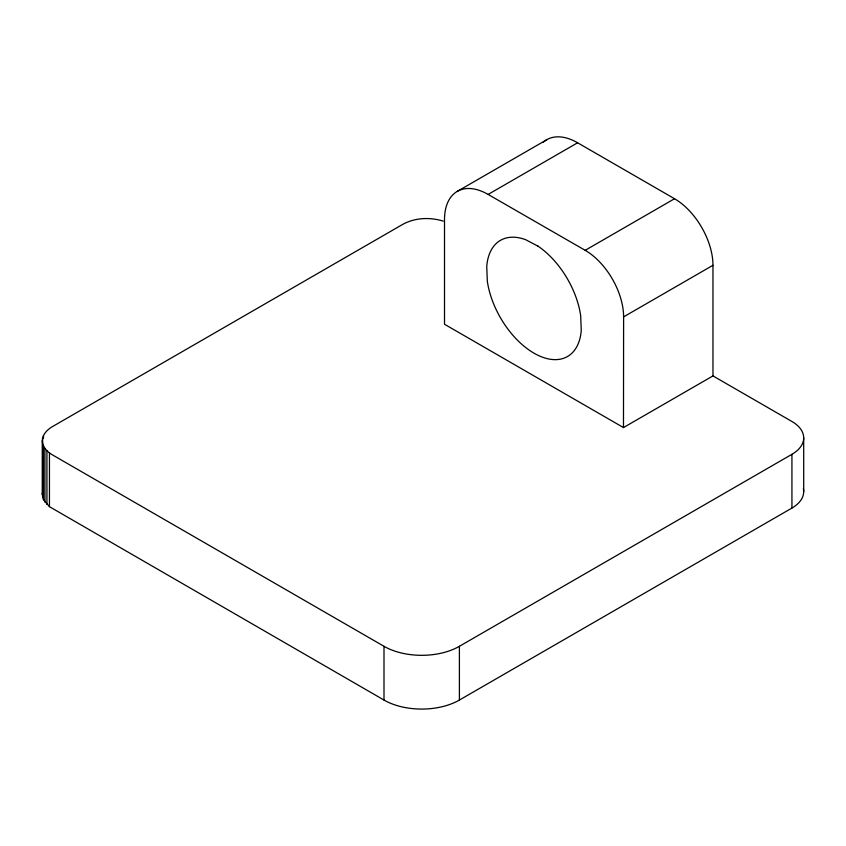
<?xml version="1.0" encoding="UTF-8"?>
<svg xmlns="http://www.w3.org/2000/svg" width="846" height="846" viewBox="0 0 846 846"><rect width="100%" height="100%" fill="white"/><g stroke="black" fill="none" stroke-linecap="round" stroke-linejoin="round"><path stroke-width="1.27" d="M623.481 427.568L623.608 316.88A54.345 31.376 60 0 0 585.189 250.321L488.121 194.432A61.673 35.606 60 0 0 444.51 219.611L444.51 324.251L623.481 427.568L712.967 375.91L791.93 421.498A40.185 23.202 0 0 1 791.93 454.313L791.93 508.065L459.399 700.054A53.319 30.784 0 0 1 383.999 700.054L49.449 506.669L43.474 499.679L42.3 494.508L42.3 440.745C42.416 434.463 47.313 429.578 52.431 426.617L403.077 224.179C415.259 217.612 430.18 217.062 443.262 221.123M42.3 494.508L42.596 491.896M457.284 191.376L546.77 139.717M488.121 194.432L577.607 142.773L674.537 198.736A54.345 31.376 60 0 1 712.967 265.284L712.967 375.91M585.189 250.321L674.537 198.736M623.608 316.88L712.967 265.284M42.3 440.745C42.416 447.026 47.313 451.912 52.431 454.873L383.999 646.302A53.319 30.784 0 0 0 459.399 646.302L791.93 454.313M803.7 437.9L803.7 491.663M459.399 646.302L459.399 700.054M383.999 646.302L383.999 700.054M49.449 452.906L49.449 506.669M46.932 450.738L46.932 504.491M44.933 448.391L44.933 502.154M43.474 435.574L43.474 438.196M43.474 445.916L43.474 499.679M42.596 438.143L42.596 497.11M803.351 488.639A40.185 23.202 0 0 1 791.93 508.065M543.005 142.498A61.673 35.606 60 0 1 577.607 142.773M538.024 246.175L525.652 239.693A67.067 38.726 60 0 0 486.746 266.479L487.307 281.094A67.067 38.726 60 0 0 536.174 354.379A67.067 38.726 60 0 0 581.255 330.342L580.684 315.738A67.067 38.726 60 0 0 538.024 246.175"/></g></svg>
